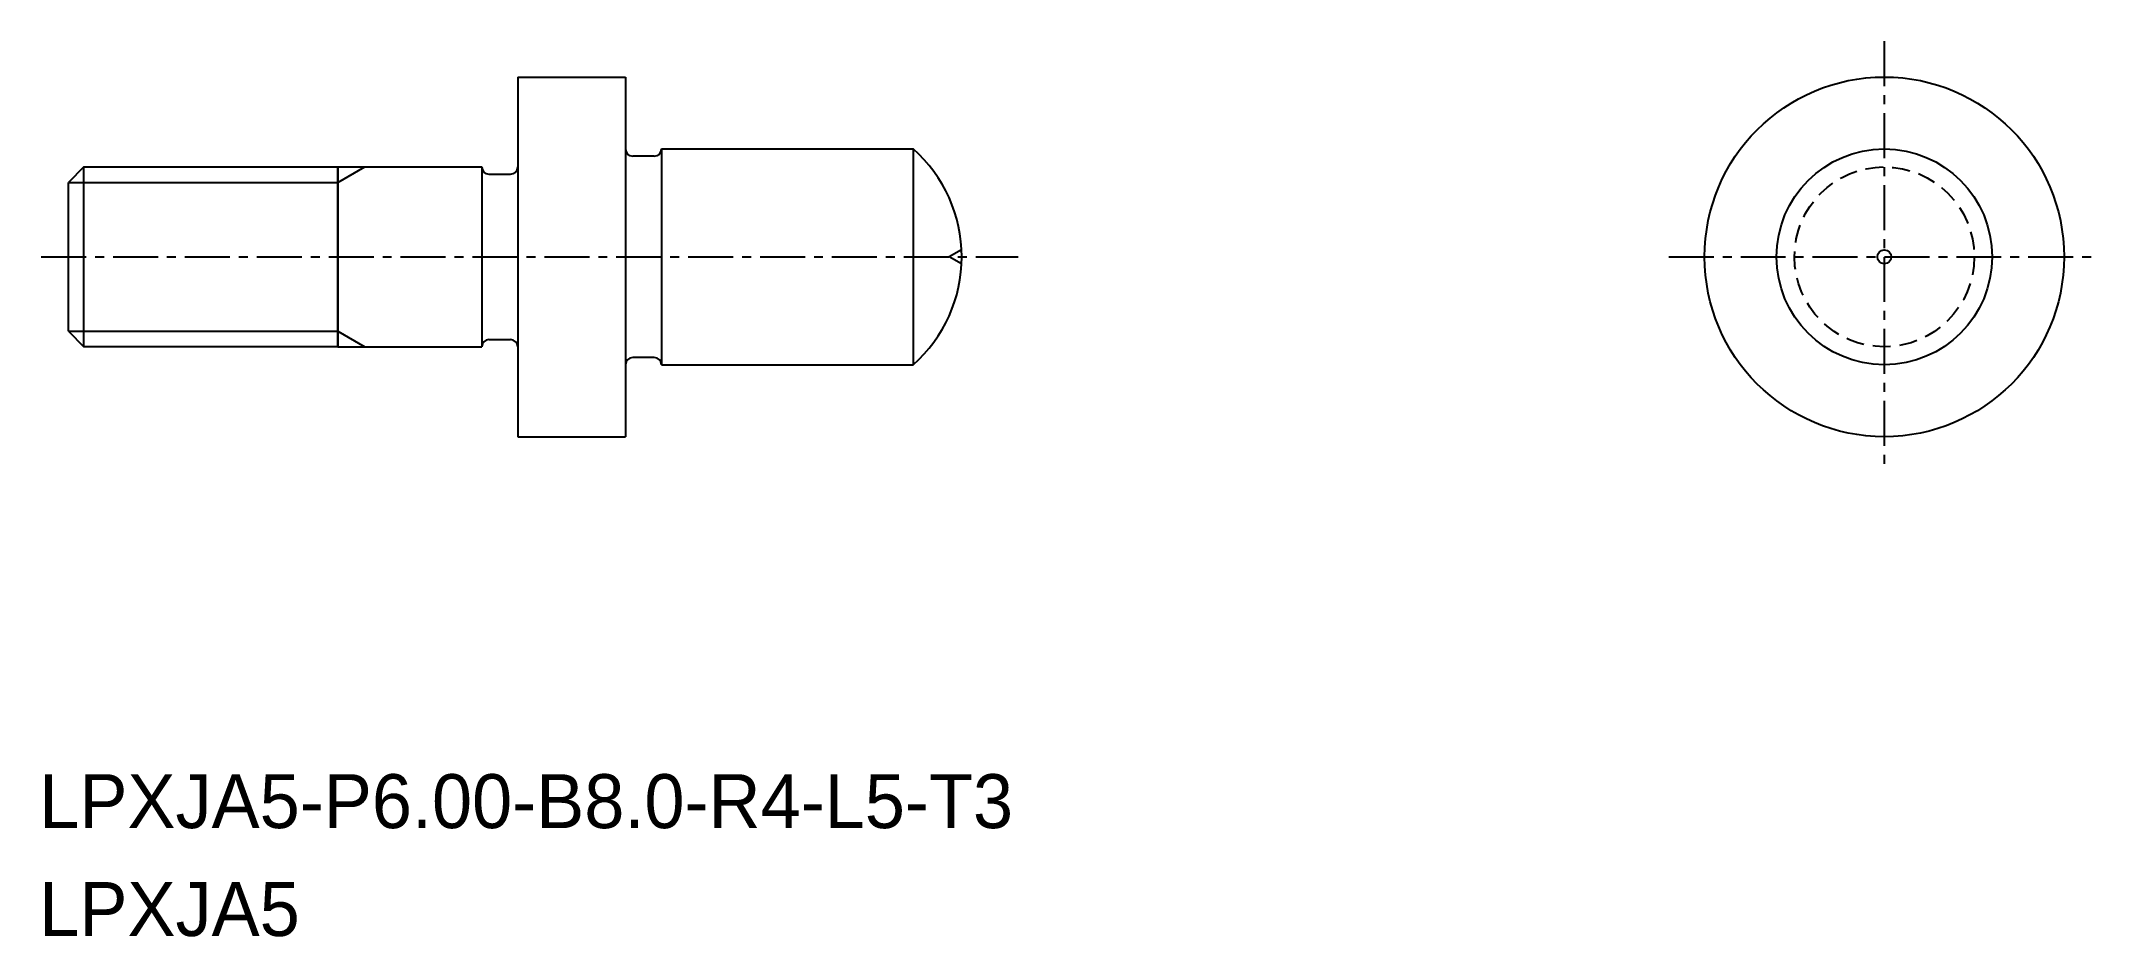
# Model space of a CAD drawing. Extents: x -1909.9 to -1852.6, y -597.6 to -572.7.
import ezdxf

# ---------------------------------------------------------------- set-up
doc = ezdxf.new("R2010")
doc.units = 0
doc.linetypes.add('CENTER', pattern=[2, 1.25, -0.25, 0.25, -0.25])
doc.linetypes.add('DASHED', pattern=[0.75, 0.5, -0.25])
doc.layers.get('0').update_dxf_attribs({"linetype": 'CONTINUOUS'})
doc.layers.add('CENTER', color=1, linetype='CENTER')

msp = doc.modelspace()

# ---------------------------------------------------------------- linework, layer by layer
at = {"color": 7, "linetype": 'CONTINUOUS'}
for p, q in [((-1896.597, -573.698), (-1896.597, -583.698)), ((-1896.597, -573.698), (-1893.597, -573.698)), ((-1892.797, -575.898), (-1893.397, -575.898)), ((-1892.597, -575.698), (-1885.597, -575.698)), ((-1892.597, -575.698), (-1892.597, -581.698)), ((-1908.664, -576.198), (-1909.097, -576.631)), ((-1909.097, -580.765), (-1909.097, -576.631)), ((-1908.664, -576.198), (-1901.597, -576.198)), ((-1908.664, -581.198), (-1908.664, -576.198)), ((-1901.597, -576.198), (-1897.597, -576.198)), ((-1901.597, -581.198), (-1901.597, -576.198)), ((-1901.597, -576.198), (-1901.597, -581.198)), ((-1897.597, -576.198), (-1897.597, -581.198)), ((-1897.397, -576.398), (-1896.797, -576.398)), ((-1909.097, -580.765), (-1908.664, -581.198)), ((-1901.597, -581.198), (-1908.664, -581.198)), ((-1901.597, -581.198), (-1897.597, -581.198)), ((-1897.397, -580.998), (-1896.797, -580.998)), ((-1892.797, -581.498), (-1893.397, -581.498)), ((-1892.597, -581.698), (-1885.597, -581.698)), ((-1896.597, -583.698), (-1893.597, -583.698))]:
    msp.add_line(p, q, dxfattribs=at)
at = {"linetype": 'CONTINUOUS'}
for p, q in [((-1893.597, -573.698), (-1893.597, -583.698)), ((-1885.597, -575.698), (-1885.597, -581.698))]:
    msp.add_line(p, q, dxfattribs=at)
at = {"color": 3, "linetype": 'CONTINUOUS'}
for p, q in [((-1909.097, -576.631), (-1901.597, -576.631)), ((-1901.597, -576.631), (-1900.848, -576.198)), ((-1909.097, -580.765), (-1901.597, -580.765)), ((-1901.597, -580.765), (-1900.848, -581.198))]:
    msp.add_line(p, q, dxfattribs=at)
at = {"color": 3}
for p in [(-1884.254, -578.506), (-1884.254, -578.89)]:
    msp.add_line(p, (-1884.593, -578.698), dxfattribs=at)
at = {"linetype": 'CONTINUOUS'}
for radius in [5, 3]:
    msp.add_circle((-1858.578, -578.698), radius, dxfattribs=at)
at = {"color": 3, "linetype": 'DASHED'}
msp.add_circle((-1858.578, -578.698), 2.5, dxfattribs=at)
msp.add_circle((-1858.578, -578.698), 0.192)
at = {"color": 7, "linetype": 'CONTINUOUS'}
for centre, start, end in [((-1893.397, -575.698), 180, 270), ((-1892.797, -575.698), 270, 0), ((-1897.397, -576.198), 180, 270), ((-1896.797, -576.198), 270, 0), ((-1897.397, -581.198), 90, 180), ((-1896.797, -581.198), 0, 90), ((-1893.397, -581.698), 90, 180), ((-1892.797, -581.698), 0, 90)]:
    msp.add_arc(centre, 0.2, start, end, dxfattribs=at)
at = {"linetype": 'CONTINUOUS'}
msp.add_arc((-1888.243, -578.698), 4, 311.4096, 48.5904, dxfattribs=at)
at = {"layer": 'CENTER', "color": 1, "linetype": 'CENTER'}
for p, q in [((-1858.578, -572.703), (-1858.578, -584.693)), ((-1909.854, -578.698), (-1882.67, -578.698)), ((-1864.573, -578.698), (-1852.583, -578.698))]:
    msp.add_line(p, q, dxfattribs=at)

# ---------------------------------------------------------------- texts
for s, p in [('LPXJA5-P6.00-B8.0-R4-L5-T3', (-1909.908, -594.58)), ('LPXJA5', (-1909.908, -597.58))]:
    msp.add_text(s, height=1.5).set_placement(p)

doc.saveas('drawing.dxf')
